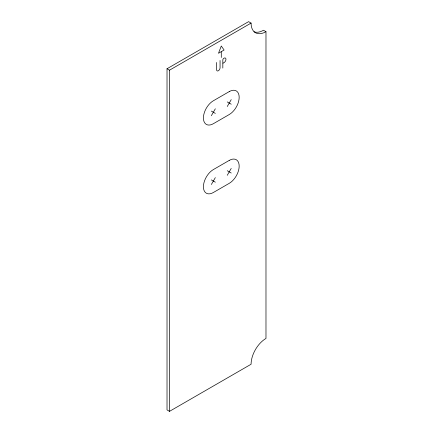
<?xml version="1.0" encoding="UTF-8"?>
<svg xmlns="http://www.w3.org/2000/svg" width="433" height="433" viewBox="0 0 433 433"><rect width="100%" height="100%" fill="white"/><g stroke="black" fill="none" stroke-linecap="round" stroke-linejoin="round"><path stroke-width="0.65" d="M211.358 115.687L215.331 108.802M227.249 106.513L231.222 99.628M211.358 184.49L215.331 177.611M227.249 175.316L231.222 168.437M167.019 68.755L248.602 21.65L251.086 23.084A21.065 12.162 -60 0 0 265.981 31.685L265.981 338.444A21.065 12.162 -60 0 0 251.086 364.245L169.498 411.35L167.019 409.916L167.019 68.755L169.498 70.184L251.086 23.084M221.095 51.76L218.481 53.27L221.29 46.017L224.105 50.022L221.29 51.646L221.29 57.486M223.022 63.202L224.045 62.612A2.706 1.564 -60 0 0 225.956 59.294A2.706 1.564 -60 0 0 224.045 58.19L223.753 58.358A1.315 0.758 -60 0 0 222.822 59.971L222.822 68.073M265.981 31.685L263.502 30.25A21.065 12.162 -60 0 1 254.036 31.798M227.249 101.923L231.222 104.218M211.358 111.097L215.331 113.392M227.249 170.732L231.222 173.021M211.358 179.906L215.331 182.196M220.061 60.49L220.061 67.781A2.43 1.402 -60 0 1 218.346 70.758A2.43 1.402 -60 0 1 216.624 69.762L216.624 62.471M169.498 70.184L169.498 411.35M229.236 91.601L213.345 100.775A14.045 8.108 -60 0 0 203.418 117.976A14.045 8.108 -60 0 0 213.345 123.714L229.236 114.539A14.045 8.108 -60 0 0 239.168 97.338A14.045 8.108 -60 0 0 229.236 91.601M229.236 160.41L213.345 169.584A14.045 8.108 -60 0 0 203.418 186.785A14.045 8.108 -60 0 0 213.345 192.517L229.236 183.343A14.045 8.108 -60 0 0 239.168 166.142A14.045 8.108 -60 0 0 229.236 160.41"/></g></svg>
